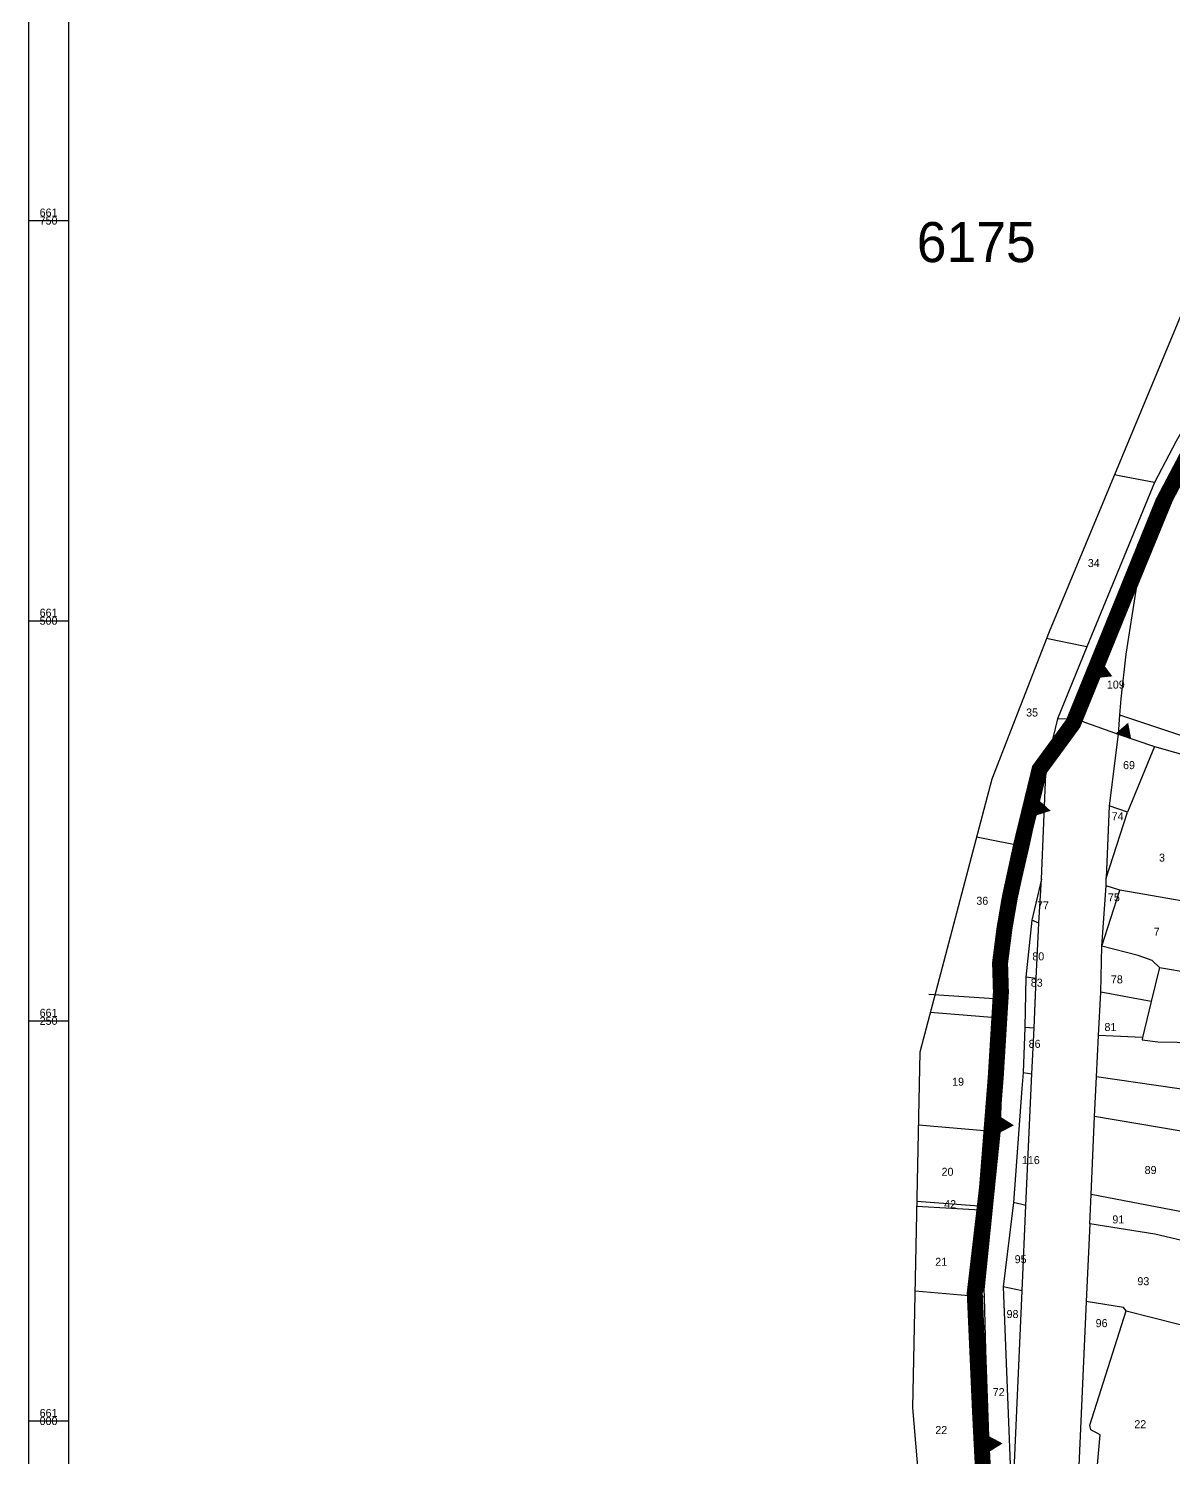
# Model space of a CAD drawing. Extents: x -493 to 187849, y -1657 to 664362.
# Drawn here: x 183412 to 184128, y 660977 to 661870 of the extents above; entities that cross this region are included whole.
import ezdxf
from ezdxf.enums import TextEntityAlignment as Align

# ---------------------------------------------------------------- set-up
doc = ezdxf.new("R2010")
doc.units = 0
doc.header["$MEASUREMENT"] = 0
doc.layers.get('0').update_dxf_attribs({"linetype": 'CONTINUOUS'})
for name, color, linetype in [('0DXF_GUSH', 3, 'CONTINUOUS'), ('0G_GV_LIN', 10, 'CONTINUOUS'), ('1DXF_GUSH', 3, 'CONTINUOUS'), ('1G_GV_LIN', 1, 'CONTINUOUS'), ('6891-NUM', 70, 'CONTINUOUS'), ('BOUNDARY', 1, 'CONTINUOUS'), ('GBOUND_BOUNDARY', 5, 'CONTINUOUS'), ('TR_GILYON', 7, 'CONTINUOUS')]:
    doc.layers.add(name, color=color, linetype=linetype)
doc.styles.get("Standard").update_dxf_attribs({"font": 'dimheb.shx'})
doc.styles.add('TRHEBTXT', font='HEBTXT.SHX')

# ---------------------------------------------------------------- blocks, each defined once
blk = doc.blocks.new('TVC_FENCE')
blk.add_solid([(-0.5, 0), (0.5, 0), (0, 0.866)])

msp = doc.modelspace()

# ---------------------------------------------------------------- linework, layer by layer
at = {"linetype": 'CONTINUOUS'}
msp.add_lwpolyline([(183437.32, 663871.24), (183437.32, 658946.8)], dxfattribs=at)
at = {"layer": '0DXF_GUSH'}
for points in [[(184251.52, 661882.92), (184236.49, 661816.88), (184224.36, 661763.93), (184211.19, 661737.28), (184199.3, 661714.96), (184130.98, 661584.25), (184104.56, 661520.23)], [(184208.52, 661761.81), (184133.78, 661619.5), (184129.63, 661612.13), (184116.12, 661586.35)], [(184116.12, 661586.35), (184073.77, 661483.68)], [(184116.12, 661586.35), (184095.03, 661590.41), (184091.11, 661591.15)], [(184104.56, 661520.23), (184071.98, 661446.38), (184069.09, 661438.25)], [(184104.56, 661520.23), (184098.26, 661479.14), (184094.98, 661451.14), (184094.33, 661441.09)], [(184073.77, 661483.68), (184071.74, 661484.11), (184055.42, 661487.47), (184048.61, 661488.79)], [(184073.77, 661483.68), (184055.43, 661438.69)], [(184055.43, 661438.69), (184048.44, 661409.37)], [(184069.09, 661438.25), (184055.43, 661438.69)], [(184069.09, 661438.25), (184072.28, 661436.71), (184080.12, 661433.94), (184093.38, 661429.2)], [(184094.33, 661441.09), (184093.38, 661429.2)], [(184094.33, 661441.09), (184186.42, 661410.52)], [(184093.38, 661429.2), (184087.73, 661384.26)], [(184093.38, 661429.2), (184116.06, 661421.37)], [(184116.06, 661421.37), (184099.24, 661380.44)], [(184116.06, 661421.37), (184167.53, 661406.88)], [(184048.44, 661409.37), (184037.42, 661358.58)], [(184045.44, 661338.55), (184048.44, 661409.37)], [(184087.73, 661384.26), (184085.88, 661339.16)], [(184085.88, 661339.16), (184099.24, 661380.44)], [(184099.24, 661380.44), (184087.73, 661384.26)], [(184004.84, 661364.93), (184037.42, 661358.58)], [(184037.42, 661358.58), (184027.77, 661317.14), (184024.88, 661295.12), (184023.01, 661278.05), (184022.21, 661263.5)], [(184045.44, 661338.55), (184039.47, 661312.81)], [(184043.71, 661311.06), (184045.44, 661338.55)], [(184085.84, 661334.3), (184085.88, 661339.16)], [(184083.26, 661296.69), (184085.84, 661334.3)], [(184083.26, 661296.69), (184094.38, 661331.73)], [(184094.38, 661331.73), (184085.84, 661334.3)], [(184148.48, 661322.32), (184094.38, 661331.73)], [(184119.21, 661283.28), (184138.98, 661280.04), (184139.83, 661288.41), (184150.06, 661322.04), (184148.48, 661322.32)], [(184039.47, 661312.81), (184035.68, 661277.38)], [(184043.71, 661311.06), (184039.47, 661312.81)], [(184042.2, 661276.42), (184043.71, 661311.06)], [(184082.48, 661267.87), (184083.26, 661296.69)], [(184119.21, 661283.28), (184114.64, 661287.63), (184105.93, 661290.82), (184083.26, 661296.69)], [(184119.21, 661283.28), (184113.92, 661262.01)], [(184035.68, 661277.38), (184035.13, 661245.83)], [(184042.2, 661276.42), (184035.68, 661277.38)], [(184040.82, 661245.48), (184042.2, 661276.42)], [(183975.09, 661266.77), (184022.21, 661263.5)], [(184081.03, 661240.8), (184082.48, 661267.87)], [(184113.92, 661262.01), (184082.48, 661267.87)], [(184022.21, 661251.48), (183975.97, 661255.28)], [(184022.21, 661263.5), (184022.21, 661251.48)], [(184113.92, 661262.01), (184108.66, 661239.65)], [(184022.21, 661251.48), (184019.41, 661180.49)], [(184035.13, 661245.83), (184034.08, 661217.82)], [(184040.82, 661245.48), (184035.13, 661245.83)], [(184039.48, 661216.89), (184040.82, 661245.48)], [(184079.77, 661215), (184081.03, 661240.8)], [(184108.66, 661239.65), (184081.03, 661240.8)], [(184108.66, 661239.65), (184108.43, 661238.23), (184118.15, 661236.9), (184130.33, 661236.71), (184181.2, 661230.37)], [(184034.08, 661217.82), (184033.08, 661207.76), (184027.89, 661136.54)], [(184034.08, 661217.82), (184039.48, 661216.89)], [(184035.6, 661134.54), (184039.48, 661216.89)], [(184078.65, 661190.31), (184079.77, 661215)], [(184180.29, 661200.52), (184079.77, 661215)], [(184019.41, 661180.49), (183968.51, 661184.91)], [(184076.45, 661141.6), (184078.65, 661190.31)], [(184174.96, 661175.07), (184161.08, 661176.32), (184078.65, 661190.31)], [(184019.41, 661180.49), (184014.66, 661133.63)], [(184075.78, 661123.25), (184076.45, 661141.6)], [(184157.9, 661125.9), (184076.45, 661141.6)], [(184014.41, 661131.39), (183967.49, 661134.1)], [(184014.66, 661133.63), (183967.55, 661137.11)], [(184014.41, 661131.39), (184009.45, 661082.16), (184009.6, 661077.65)], [(184014.66, 661133.63), (184014.41, 661131.39)], [(184027.89, 661136.54), (184021.57, 661083.77)], [(184035.6, 661134.54), (184027.89, 661136.54)], [(184033.31, 661081.39), (184035.6, 661134.54)], [(184075.78, 661123.25), (184073.29, 661074.7)], [(184149.43, 661106.27), (184133.21, 661112.74), (184116.28, 661116.67), (184075.78, 661123.25)], [(183966.42, 661081.37), (184009.6, 661077.65)], [(184009.6, 661077.65), (184010.51, 661044.12), (184013.15, 660966.55)], [(184033.31, 661081.39), (184021.57, 661083.77)], [(184021.57, 661083.77), (184027.24, 660941.26)], [(184027.24, 660941.26), (184033.31, 661081.39)], [(184073.29, 661074.7), (184066.77, 660925.39)], [(184098.45, 661068.87), (184096.71, 661070.93), (184073.29, 661074.7)], [(184078.26, 660923.91), (184081.58, 660949.37), (184078.53, 660951.48), (184082.05, 660991.28), (184076.32, 660994.47), (184075.63, 660997.32), (184098.45, 661068.87)], [(184098.45, 661068.87), (184147.69, 661056.27), (184159.55, 661055.5)]]:
    msp.add_lwpolyline(points, dxfattribs=at)
at = {"layer": '0G_GV_LIN'}
for points in [[(184287.31, 662038.9), (184286.05, 662032.26), (184277.72, 661996.38), (184251.52, 661882.92), (184236.49, 661816.88), (184224.36, 661763.93), (184211.19, 661737.28), (184199.3, 661714.96), (184130.98, 661584.25), (184104.56, 661520.23), (184071.98, 661446.38), (184069.09, 661438.25)], [(184069.09, 661438.25), (184055.43, 661438.69), (184048.44, 661409.37), (184037.42, 661358.58), (184027.77, 661317.14), (184024.88, 661295.12), (184023.01, 661278.05), (184022.21, 661263.5), (184022.21, 661251.48)], [(184069.09, 661438.25), (184072.28, 661436.71), (184080.12, 661433.94), (184093.38, 661429.2), (184116.06, 661421.37), (184167.53, 661406.88)], [(184022.21, 661251.48), (183975.97, 661255.28)], [(184022.21, 661251.48), (184019.41, 661180.49), (184014.66, 661133.63), (184014.41, 661131.39), (184009.45, 661082.16), (184009.6, 661077.65), (184010.51, 661044.12), (184013.15, 660966.55), (184013.96, 660945.17), (184015.81, 660917.61), (184019.41, 660882.54), (184020.13, 660874.89), (184021.82, 660857.34), (184023.16, 660843.57), (184024.88, 660826.45), (184029.03, 660787.96), (184030.32, 660775.49), (184033.95, 660741.58), (184034.7, 660735.43), (184036.75, 660716.4)]]:
    msp.add_lwpolyline(points, dxfattribs=at)
at = {"layer": '6891-NUM', "linetype": 'CONTINUOUS'}
msp.add_lwpolyline([(184447.02, 662678.75), (184198.57, 661954.68), (184164.89, 661768.35), (184050.28, 661493.09), (184014.35, 661401.05), (183969.43, 661230.44), (183964.94, 661008.2), (183982.91, 660794.94)], dxfattribs=at)
at = {"layer": 'GBOUND_BOUNDARY', "color": 5, "const_width": 10}
msp.add_lwpolyline([(184010.31, 660942.13), (184007.03, 661005.99), (184003.74, 661079.98), (184011.41, 661145.69), (184016.86, 661214.77), (184020.11, 661267.9), (184019.94, 661273.68), (184019.56, 661286.06), (184022.35, 661307.81), (184025.66, 661327.09), (184032.79, 661359.96), (184044.28, 661407.16), (184060.24, 661428.93), (184065.22, 661435.73), (184097.93, 661516.05), (184121.47, 661574.05), (184202.8, 661728.41), (184218.34, 661761.08), (184247.14, 661881.85)], dxfattribs=at)
at = {"layer": 'TR_GILYON', "linetype": 'CONTINUOUS'}
for p, q in [((183412.32, 661750), (183437.32, 661750)), ((183412.32, 661500), (183437.32, 661500)), ((183412.32, 661250), (183437.32, 661250)), ((183412.32, 661000), (183437.32, 661000))]:
    msp.add_line(p, q, dxfattribs=at)
for points in [[(183412.32, 658921.8), (187848.8, 658921.8), (187848.8, 664361.7), (183412.32, 664361.7), (183412.32, 658921.8)], [(183437.32, 658946.8), (187823.8, 658946.8), (187823.8, 664336.7), (183437.32, 664336.7), (183437.32, 658946.8)]]:
    msp.add_lwpolyline(points, dxfattribs=at)

# ---------------------------------------------------------------- block references
at = {"layer": 'BOUNDARY', "color": 1, "linetype": 'CONTINUOUS', "xscale": 10, "yscale": 10, "zscale": 10}
for p, rotation in [((184125.05, 661569.89), 67.57486638705004), ((184081.84, 661468.74), 246.1946295157436), ((184096.78, 661428.11), 340.7227368348908), ((184042.73, 661383.06), 257.758176994748), ((184023.85, 661284.97), 83.05725825766508), ((184019.59, 661185.09), 267.7413006298428), ((184009.79, 661085.58), 84.24677436741956), ((184012.55, 660985.65), 271.9968711338748)]:
    msp.add_blockref('TVC_FENCE', p, dxfattribs=dict(at, rotation=rotation))

# ---------------------------------------------------------------- texts
at = {"layer": '1DXF_GUSH'}
for s, p in [('34', (184074.43, 661533.5)), ('109', (184086.33, 661457.57)), ('35', (184035.86, 661440.15)), ('69', (184096.44, 661407.26)), ('74', (184089.33, 661375.31)), ('3', (184118.91, 661349.49)), ('36', (184004.74, 661322.53)), ('75', (184087.01, 661324.66)), ('77', (184042.65, 661319.64)), ('7', (184115.6, 661303.17)), ('80', (184039.74, 661287.78)), ('83', (184038.78, 661271.37)), ('78', (184088.86, 661273.4)), ('81', (184084.84, 661243.63)), ('86', (184037.45, 661233.13)), ('19', (183989.61, 661209.47)), ('20', (183983.01, 661153.2)), ('116', (184033.23, 661160.51)), ('89', (184109.94, 661154.3)), ('42', (183984.67, 661132.98)), ('91', (184089.78, 661123.43)), ('95', (184028.7, 661098.58)), ('21', (183979.06, 661096.95)), ('93', (184105.42, 661084.83)), ('98', (184023.64, 661064.32)), ('96', (184079.32, 661058.63)), ('72', (184014.99, 661015.53)), ('22', (183979.1, 660991.84)), ('22', (184103.5, 660995.51))]:
    msp.add_text(s, height=5, dxfattribs=at).set_placement(p)
at = {"layer": '1G_GV_LIN'}
msp.add_text('6175', height=25, dxfattribs=at).set_placement((183967.52, 661724.03))
at = {"layer": 'TR_GILYON', "linetype": 'CONTINUOUS', "style": 'TRHEBTXT'}
for s, p in [('661', (183424.82, 661752.5)), ('750', (183424.82, 661747.5)), ('661', (183424.82, 661502.5)), ('500', (183424.82, 661497.5)), ('661', (183424.82, 661252.5)), ('250', (183424.82, 661247.5)), ('661', (183424.82, 661002.5)), ('000', (183424.82, 660997.5))]:
    msp.add_text(s, height=5, dxfattribs=at).set_placement(p, align=Align.CENTER)

doc.saveas('drawing.dxf')
